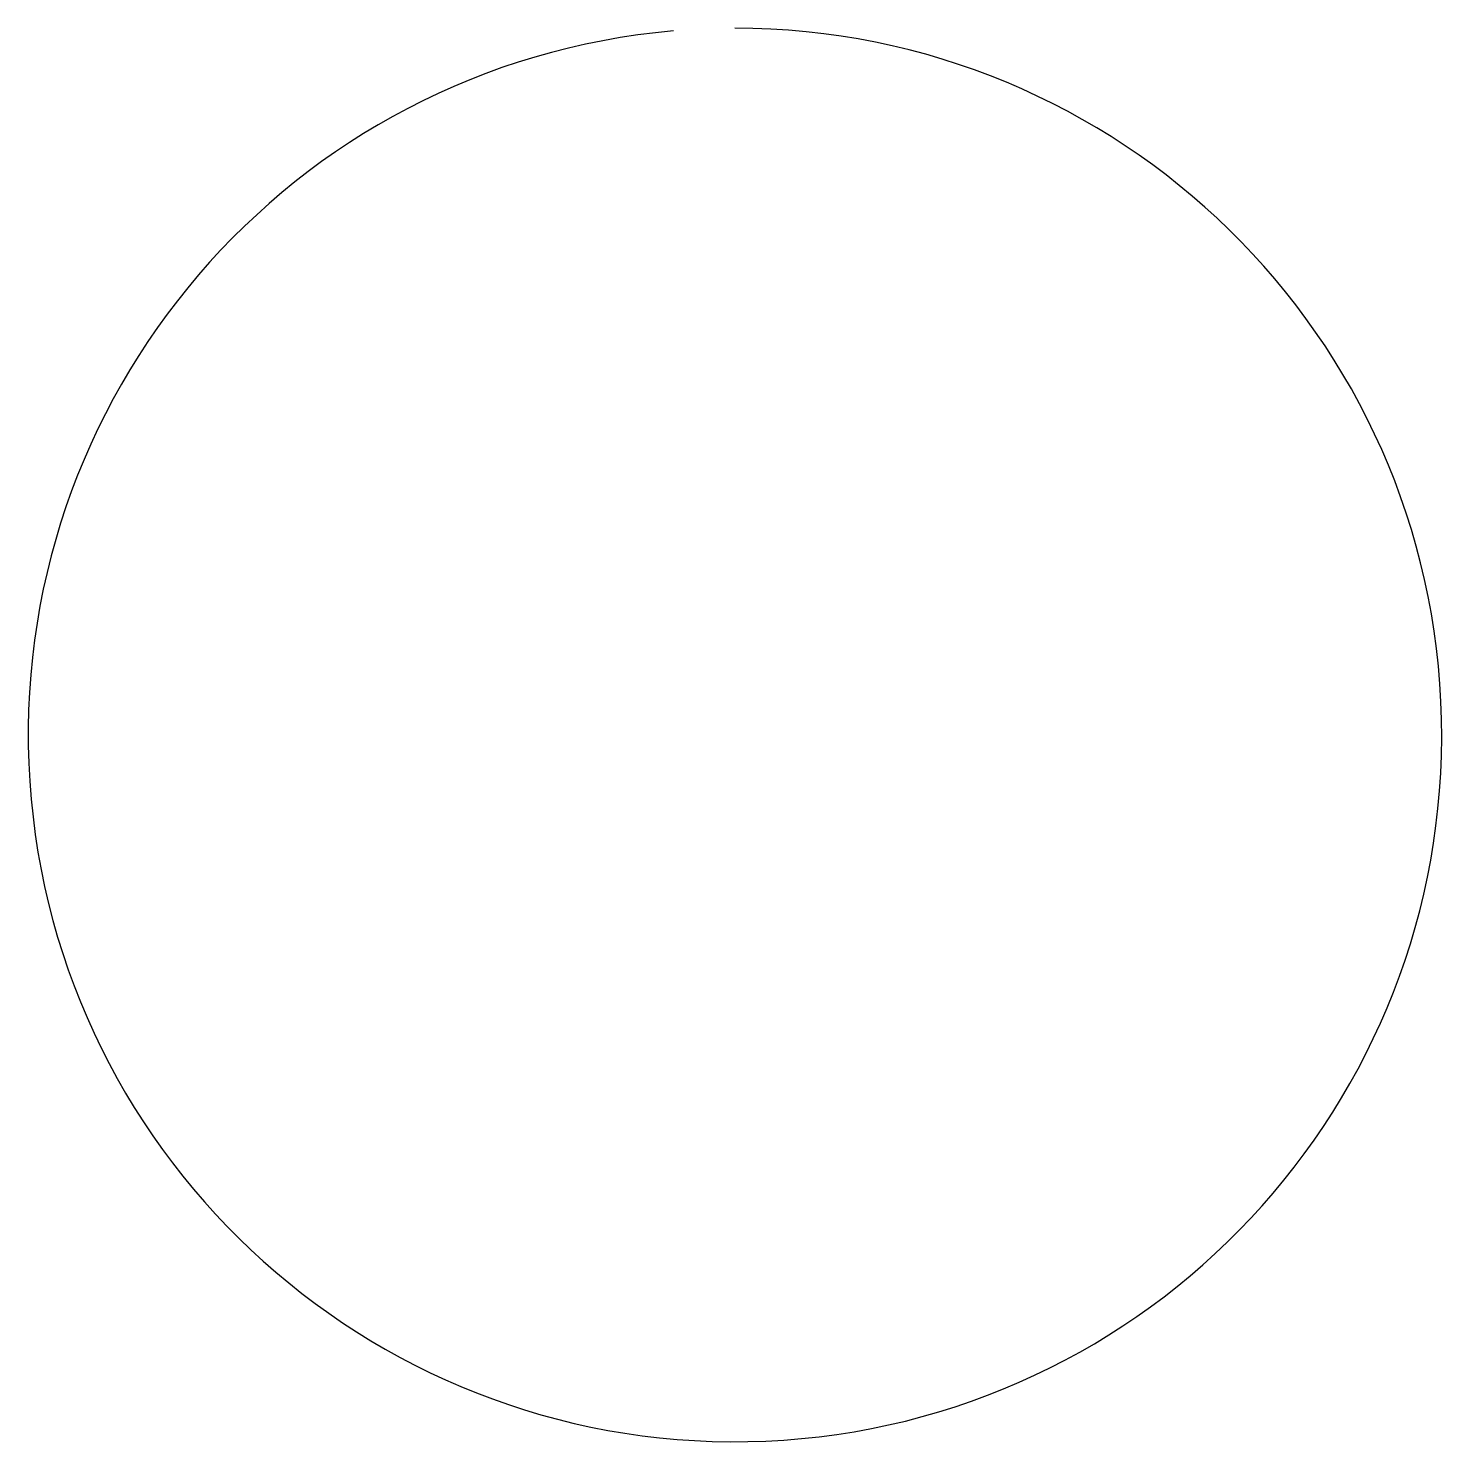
# Model space of a CAD drawing. Header units: millimetres. Extents: x 0 to 530, y 0 to 530.
import ezdxf

# ---------------------------------------------------------------- set-up
doc = ezdxf.new("R2010")
doc.units = ezdxf.units.MM
doc.layers.get('0').update_dxf_attribs({"lineweight": 25, "true_color": 0x000000})

msp = doc.modelspace()

# ---------------------------------------------------------------- linework, layer by layer
msp.add_arc((265, 265), 265, 95, 90)

doc.saveas('drawing.dxf')
